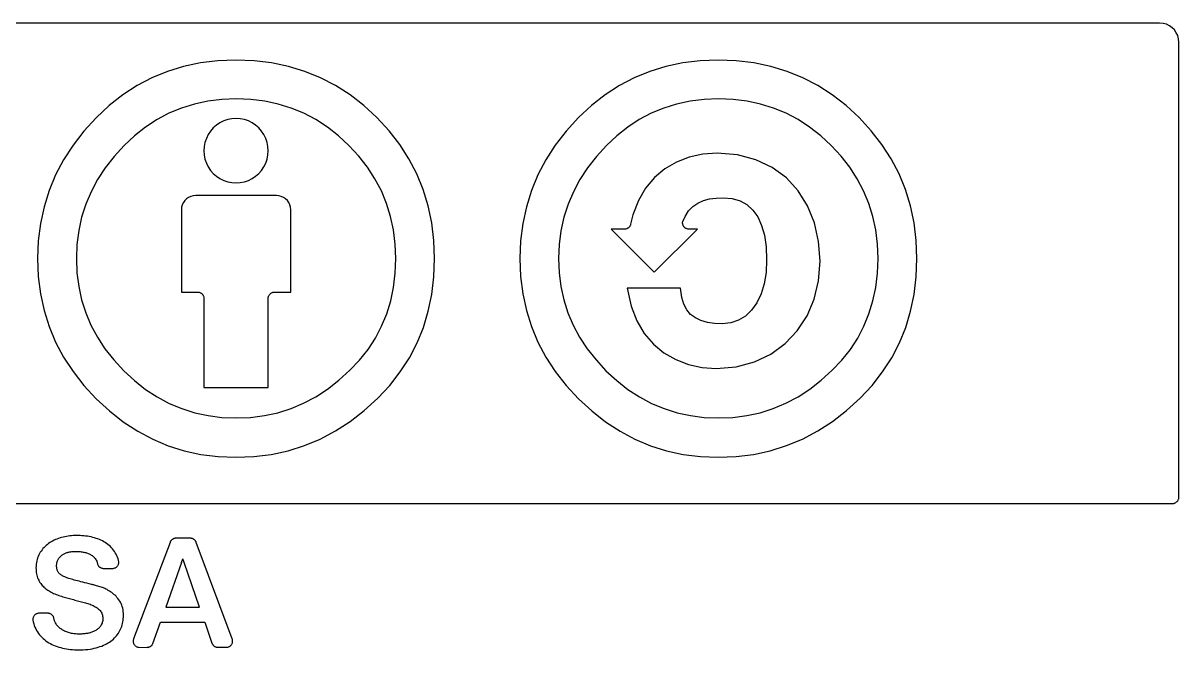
# Model space of a CAD drawing. Extents: x -299 to 299, y -95 to 95.
# Drawn here: x -46.7 to 299, y -92.3 to 95.1 of the extents above; entities that cross this region are included whole.
import ezdxf

# ---------------------------------------------------------------- set-up
doc = ezdxf.new("R2010")
doc.units = 0
doc.layers.get('0').update_dxf_attribs({"linetype": 'CONTINUOUS'})

msp = doc.modelspace()

# ---------------------------------------------------------------- linework, layer by layer
for p, q in [((293.27, 95.13), (-293.26, 95.13)), ((294.32, 95.03), (293.27, 95.13)), ((295.29, 94.77), (294.32, 95.03)), ((296.19, 94.34), (295.29, 94.77)), ((296.99, 93.77), (296.19, 94.34)), ((297.69, 93.08), (296.99, 93.77)), ((298.25, 92.27), (297.69, 93.08)), ((298.68, 91.38), (298.25, 92.27)), ((298.95, 90.41), (298.68, 91.38)), ((299.04, 89.35), (298.95, 90.41)), ((299.04, 86.54), (299.04, 89.35)), ((299.04, 78.6), (299.04, 86.54)), ((6.34, 83.24), (1.32, 82.17)), ((11.54, 83.87), (6.34, 83.24)), ((16.92, 84.09), (11.54, 83.87)), ((22.37, 83.87), (16.92, 84.09)), ((27.63, 83.24), (22.37, 83.87)), ((32.71, 82.17), (27.63, 83.24)), ((150.61, 83.24), (145.59, 82.17)), ((155.81, 83.87), (150.61, 83.24)), ((161.2, 84.09), (155.81, 83.87)), ((166.65, 83.87), (161.2, 84.09)), ((171.91, 83.24), (166.65, 83.87)), ((176.98, 82.17), (171.91, 83.24)), ((-3.51, 80.69), (-8.15, 78.77)), ((1.32, 82.17), (-3.51, 80.69)), ((37.59, 80.69), (32.71, 82.17)), ((42.29, 78.77), (37.59, 80.69)), ((140.76, 80.68), (136.12, 78.77)), ((145.59, 82.17), (140.76, 80.68)), ((181.86, 80.69), (176.98, 82.17)), ((186.56, 78.77), (181.86, 80.69)), ((-12.61, 76.43), (-16.88, 73.67)), ((-8.15, 78.77), (-12.61, 76.43)), ((46.79, 76.43), (42.29, 78.77)), ((51.1, 73.67), (46.79, 76.43)), ((131.66, 76.43), (127.39, 73.67)), ((136.12, 78.77), (131.66, 76.43)), ((191.06, 76.43), (186.56, 78.77)), ((195.37, 73.67), (191.06, 76.43)), ((299.04, 66.4), (299.04, 78.6)), ((-16.88, 73.67), (-20.96, 70.48)), ((55.22, 70.48), (51.1, 73.67)), ((127.39, 73.67), (123.31, 70.48)), ((199.49, 70.48), (195.37, 73.67)), ((-20.96, 70.48), (-24.85, 66.86)), ((0.65, 69.73), (-3.08, 68.18)), ((4.52, 70.94), (0.65, 69.73)), ((8.55, 71.8), (4.52, 70.94)), ((12.74, 72.32), (8.55, 71.8)), ((17.07, 72.49), (12.74, 72.32)), ((21.41, 72.32), (17.07, 72.49)), ((25.6, 71.8), (21.41, 72.32)), ((29.64, 70.94), (25.6, 71.8)), ((33.53, 69.73), (29.64, 70.94)), ((37.27, 68.18), (33.53, 69.73)), ((59.14, 66.87), (55.22, 70.48)), ((123.31, 70.48), (119.42, 66.87)), ((144.92, 69.73), (141.19, 68.18)), ((148.79, 70.94), (144.92, 69.73)), ((152.82, 71.8), (148.79, 70.94)), ((157.01, 72.32), (152.82, 71.8)), ((161.35, 72.49), (157.01, 72.32)), ((165.69, 72.32), (161.35, 72.49)), ((169.87, 71.8), (165.69, 72.32)), ((173.91, 70.94), (169.87, 71.8)), ((177.8, 69.73), (173.91, 70.94)), ((181.54, 68.18), (177.8, 69.73)), ((203.41, 66.87), (199.49, 70.48)), ((-24.85, 66.86), (-28.53, 62.83)), ((-6.65, 66.28), (-10.07, 64.04)), ((-3.08, 68.18), (-6.65, 66.28)), ((13.32, 65.87), (12.19, 65.31)), ((14.51, 66.27), (13.32, 65.87)), ((15.74, 66.52), (14.51, 66.27)), ((17, 66.6), (15.74, 66.52)), ((18.26, 66.52), (17, 66.6)), ((19.49, 66.27), (18.26, 66.52)), ((20.68, 65.87), (19.49, 66.27)), ((21.81, 65.31), (20.68, 65.87)), ((40.86, 66.28), (37.27, 68.18)), ((44.31, 64.04), (40.86, 66.28)), ((62.76, 62.95), (59.14, 66.87)), ((119.42, 66.87), (115.75, 62.83)), ((137.62, 66.28), (134.2, 64.04)), ((141.19, 68.18), (137.62, 66.28)), ((185.14, 66.28), (181.54, 68.18)), ((188.59, 64.03), (185.14, 66.28)), ((207.03, 62.95), (203.41, 66.87)), ((299.04, 50.78), (299.04, 66.4)), ((-28.53, 62.83), (-31.78, 58.63)), ((-10.07, 64.04), (-13.35, 61.45)), ((9.36, 62.83), (8.66, 61.79)), ((10.19, 63.78), (9.36, 62.83)), ((11.14, 64.61), (10.19, 63.78)), ((12.19, 65.31), (11.14, 64.61)), ((22.86, 64.61), (21.81, 65.31)), ((23.81, 63.78), (22.86, 64.61)), ((24.64, 62.83), (23.81, 63.78)), ((25.34, 61.79), (24.64, 62.83)), ((47.61, 61.44), (44.31, 64.04)), ((65.95, 58.84), (62.76, 62.95)), ((115.75, 62.83), (112.5, 58.63)), ((134.2, 64.04), (130.92, 61.45)), ((191.89, 61.44), (188.59, 64.03)), ((210.22, 58.84), (207.03, 62.95)), ((-13.35, 61.45), (-16.47, 58.51)), ((7.7, 59.47), (7.46, 58.23)), ((8.11, 60.66), (7.7, 59.47)), ((8.66, 61.79), (8.11, 60.66)), ((25.89, 60.66), (25.34, 61.79)), ((26.3, 59.47), (25.89, 60.66)), ((26.54, 58.23), (26.3, 59.47)), ((50.77, 58.5), (47.61, 61.44)), ((68.72, 54.53), (65.95, 58.84)), ((130.92, 61.45), (127.8, 58.51)), ((195.05, 58.5), (191.89, 61.44)), ((212.99, 54.53), (210.22, 58.84)), ((-31.78, 58.63), (-34.59, 54.27)), ((-16.47, 58.51), (-19.48, 55.23)), ((7.46, 58.23), (7.37, 56.97)), ((7.37, 56.97), (7.46, 55.72)), ((7.46, 55.72), (7.7, 54.48)), ((26.3, 54.48), (26.54, 55.72)), ((26.63, 56.97), (26.54, 58.23)), ((26.54, 55.72), (26.63, 56.97)), ((53.71, 55.35), (50.77, 58.5)), ((56.31, 52.05), (53.71, 55.35)), ((112.5, 58.63), (109.68, 54.27)), ((127.8, 58.51), (124.79, 55.23)), ((156.62, 55.96), (152.54, 55.07)), ((160.95, 56.25), (156.62, 55.96)), ((167.02, 55.75), (160.95, 56.25)), ((172.52, 54.3), (167.02, 55.75)), ((197.99, 55.35), (195.05, 58.5)), ((200.58, 52.05), (197.99, 55.35)), ((-34.59, 54.27), (-36.97, 49.75)), ((-19.48, 55.23), (-22.13, 51.84)), ((7.7, 54.48), (8.11, 53.29)), ((8.11, 53.29), (8.66, 52.16)), ((8.66, 52.16), (9.36, 51.11)), ((24.64, 51.11), (25.34, 52.16)), ((25.34, 52.16), (25.89, 53.29)), ((25.89, 53.29), (26.3, 54.48)), ((58.55, 48.6), (56.31, 52.05)), ((71.07, 50.03), (68.72, 54.53)), ((109.68, 54.27), (107.3, 49.74)), ((124.79, 55.23), (122.14, 51.84)), ((148.74, 53.6), (145.27, 51.56)), ((152.54, 55.07), (148.74, 53.6)), ((177.41, 51.97), (172.52, 54.3)), ((181.64, 48.84), (177.41, 51.97)), ((202.83, 48.59), (200.58, 52.05)), ((215.34, 50.03), (212.99, 54.53)), ((-36.97, 49.75), (-38.92, 45.06)), ((-22.13, 51.84), (-24.42, 48.33)), ((9.36, 51.11), (10.19, 50.17)), ((10.19, 50.17), (11.14, 49.34)), ((11.14, 49.34), (12.19, 48.64)), ((12.19, 48.64), (13.32, 48.08)), ((20.68, 48.08), (21.81, 48.64)), ((21.81, 48.64), (22.86, 49.34)), ((22.86, 49.34), (23.81, 50.17)), ((23.81, 50.17), (24.64, 51.11)), ((60.46, 44.99), (58.55, 48.6)), ((72.98, 45.35), (71.07, 50.03)), ((107.3, 49.74), (105.35, 45.06)), ((122.14, 51.84), (119.85, 48.33)), ((142.18, 48.95), (139.53, 45.79)), ((145.27, 51.56), (142.18, 48.95)), ((185.17, 44.98), (181.64, 48.84)), ((204.73, 44.99), (202.83, 48.59)), ((217.25, 45.34), (215.34, 50.03)), ((299.04, 32.59), (299.04, 50.78)), ((-38.92, 45.06), (-40.44, 40.21)), ((-24.42, 48.33), (-26.37, 44.7)), ((13.32, 48.08), (14.51, 47.68)), ((14.51, 47.68), (15.74, 47.43)), ((15.74, 47.43), (17, 47.35)), ((17, 47.35), (18.26, 47.43)), ((18.26, 47.43), (19.49, 47.68)), ((19.49, 47.68), (20.68, 48.08)), ((62.01, 41.24), (60.46, 44.99)), ((74.47, 40.47), (72.98, 45.35)), ((105.35, 45.06), (103.84, 40.21)), ((119.85, 48.33), (117.91, 44.7)), ((139.53, 45.79), (137.35, 42.08)), ((187.98, 40.49), (185.17, 44.98)), ((206.28, 41.24), (204.73, 44.99)), ((218.74, 40.47), (217.25, 45.34)), ((-26.37, 44.7), (-27.95, 40.95)), ((1.67, 42.06), (1.24, 41.46)), ((2.18, 42.58), (1.67, 42.06)), ((2.79, 43), (2.18, 42.58)), ((3.46, 43.32), (2.79, 43)), ((4.19, 43.52), (3.46, 43.32)), ((4.94, 43.59), (4.19, 43.52)), ((29.07, 43.59), (4.94, 43.59)), ((29.82, 43.52), (29.07, 43.59)), ((30.54, 43.32), (29.82, 43.52)), ((31.22, 43), (30.54, 43.32)), ((31.82, 42.58), (31.22, 43)), ((32.34, 42.06), (31.82, 42.58)), ((32.76, 41.46), (32.34, 42.06)), ((117.91, 44.7), (116.32, 40.95)), ((137.35, 42.08), (135.69, 37.85)), ((155.17, 41.3), (156.84, 42.05)), ((156.84, 42.05), (158.67, 42.55)), ((158.67, 42.55), (160.64, 42.84)), ((160.64, 42.84), (162.69, 42.93)), ((162.69, 42.93), (165.4, 42.69)), ((165.4, 42.69), (167.77, 42)), ((167.77, 42), (169.84, 40.85)), ((-40.44, 40.21), (-41.52, 35.2)), ((-27.95, 40.95), (-29.19, 37.07)), ((0.72, 40.06), (0.65, 39.31)), ((0.65, 39.31), (0.65, 14.7)), ((0.92, 40.79), (0.72, 40.06)), ((1.24, 41.46), (0.92, 40.79)), ((33.08, 40.79), (32.76, 41.46)), ((33.28, 40.06), (33.08, 40.79)), ((33.35, 39.31), (33.28, 40.06)), ((33.35, 14.7), (33.35, 39.31)), ((63.22, 37.34), (62.01, 41.24)), ((75.54, 35.4), (74.47, 40.47)), ((103.84, 40.21), (102.75, 35.2)), ((116.32, 40.95), (115.09, 37.07)), ((151.33, 37.34), (152.39, 38.99)), ((152.39, 38.99), (153.68, 40.29)), ((153.68, 40.29), (155.17, 41.3)), ((169.84, 40.85), (171.59, 39.25)), ((171.59, 39.25), (173.05, 37.19)), ((190.03, 35.42), (187.98, 40.49)), ((207.49, 37.34), (206.28, 41.24)), ((219.81, 35.4), (218.74, 40.47)), ((-41.52, 35.2), (-42.17, 30.03)), ((-29.19, 37.07), (-30.07, 33.08)), ((64.08, 33.28), (63.22, 37.34)), ((76.18, 30.15), (75.54, 35.4)), ((102.75, 35.2), (102.1, 30.03)), ((115.09, 37.07), (114.2, 33.07)), ((134.9, 34.59), (134.83, 34.46)), ((134.95, 34.72), (134.9, 34.59)), ((135, 34.85), (134.95, 34.72)), ((135.04, 35), (135, 34.85)), ((135.69, 37.85), (135.04, 35)), ((150.58, 35.45), (150.59, 35.64)), ((150.58, 35.26), (150.58, 35.45)), ((150.61, 35.08), (150.58, 35.26)), ((150.59, 35.64), (150.62, 35.78)), ((150.65, 34.89), (150.61, 35.08)), ((150.62, 35.78), (151.33, 37.34)), ((150.71, 34.72), (150.65, 34.89)), ((150.79, 34.55), (150.71, 34.72)), ((173.05, 37.19), (174.21, 34.67)), ((174.21, 34.67), (175.04, 31.69)), ((191.28, 29.88), (190.03, 35.42)), ((208.35, 33.28), (207.49, 37.34)), ((220.45, 30.15), (219.81, 35.4)), ((-30.07, 33.08), (-30.6, 28.96)), ((64.6, 29.07), (64.08, 33.28)), ((114.2, 33.07), (113.67, 28.95)), ((133.5, 33.55), (129.25, 33.53)), ((129.25, 33.53), (142.12, 20.66)), ((133.61, 33.57), (133.5, 33.55)), ((133.75, 33.61), (133.61, 33.57)), ((133.88, 33.65), (133.75, 33.61)), ((134.01, 33.71), (133.88, 33.65)), ((134.14, 33.78), (134.01, 33.71)), ((134.26, 33.85), (134.14, 33.78)), ((134.37, 33.93), (134.26, 33.85)), ((134.48, 34.03), (134.37, 33.93)), ((134.58, 34.12), (134.48, 34.03)), ((134.67, 34.23), (134.58, 34.12)), ((134.75, 34.34), (134.67, 34.23)), ((134.83, 34.46), (134.75, 34.34)), ((142.12, 20.66), (155.01, 33.54)), ((150.88, 34.38), (150.79, 34.55)), ((150.99, 34.23), (150.88, 34.38)), ((151.12, 34.09), (150.99, 34.23)), ((151.26, 33.97), (151.12, 34.09)), ((151.41, 33.85), (151.26, 33.97)), ((151.57, 33.76), (151.41, 33.85)), ((151.74, 33.68), (151.57, 33.76)), ((151.91, 33.61), (151.74, 33.68)), ((152.1, 33.57), (151.91, 33.61)), ((152.27, 33.54), (152.1, 33.57)), ((155.01, 33.54), (152.27, 33.54)), ((175.04, 31.69), (175.55, 28.25)), ((208.87, 29.07), (208.35, 33.28)), ((299.04, 12.67), (299.04, 32.59)), ((-42.17, 30.03), (-42.39, 24.71)), ((-30.6, 28.96), (-30.77, 24.71)), ((64.78, 24.71), (64.6, 29.07)), ((76.39, 24.71), (76.18, 30.15)), ((102.1, 30.03), (101.89, 24.71)), ((113.67, 28.95), (113.5, 24.71)), ((175.55, 28.25), (175.72, 24.37)), ((191.7, 23.92), (191.28, 29.88)), ((209.04, 24.71), (208.87, 29.07)), ((220.66, 24.71), (220.45, 30.15)), ((-42.39, 24.71), (-42.17, 19.39)), ((-30.77, 24.71), (-30.6, 20.47)), ((64.61, 20.32), (64.78, 24.71)), ((76.18, 19.27), (76.39, 24.71)), ((101.89, 24.71), (102.1, 19.38)), ((113.5, 24.71), (113.67, 20.46)), ((175.72, 24.37), (175.53, 20.61)), ((208.88, 20.32), (209.04, 24.71)), ((220.45, 19.27), (220.66, 24.71)), ((191.25, 18.09), (191.7, 23.92)), ((-42.17, 19.39), (-41.52, 14.23)), ((-30.6, 20.47), (-30.08, 16.35)), ((64.1, 16.1), (64.61, 20.32)), ((75.55, 14.04), (76.18, 19.27)), ((102.1, 19.38), (102.75, 14.23)), ((113.67, 20.46), (114.2, 16.35)), ((175.53, 20.61), (174.96, 17.2)), ((189.94, 12.63), (191.25, 18.09)), ((208.37, 16.1), (208.88, 20.32)), ((219.82, 14.03), (220.45, 19.27)), ((-41.52, 14.23), (-40.44, 9.24)), ((-30.08, 16.35), (-29.2, 12.37)), ((0.65, 14.7), (5.66, 14.69)), ((5.66, 14.69), (5.82, 14.67)), ((5.82, 14.67), (5.98, 14.64)), ((5.98, 14.64), (6.13, 14.59)), ((6.13, 14.59), (6.28, 14.52)), ((6.28, 14.52), (6.43, 14.45)), ((6.43, 14.45), (6.57, 14.36)), ((6.57, 14.36), (6.7, 14.26)), ((6.7, 14.26), (6.82, 14.15)), ((6.82, 14.15), (6.93, 14.03)), ((6.93, 14.03), (7.03, 13.9)), ((7.03, 13.9), (7.12, 13.76)), ((26.88, 13.76), (26.97, 13.9)), ((26.97, 13.9), (27.07, 14.03)), ((27.07, 14.03), (27.18, 14.15)), ((27.18, 14.15), (27.3, 14.26)), ((27.3, 14.26), (27.43, 14.36)), ((27.43, 14.36), (27.57, 14.45)), ((27.57, 14.45), (27.71, 14.52)), ((27.71, 14.52), (27.86, 14.59)), ((27.86, 14.59), (28.02, 14.64)), ((28.02, 14.64), (28.18, 14.67)), ((28.18, 14.67), (28.33, 14.69)), ((28.33, 14.69), (33.35, 14.7)), ((63.25, 12.06), (64.1, 16.1)), ((74.51, 9), (75.55, 14.04)), ((102.75, 14.23), (103.84, 9.24)), ((114.2, 16.35), (115.07, 12.37)), ((149.93, 15.91), (134.04, 15.91)), ((134.04, 15.91), (135.19, 10.46)), ((150.3, 13.07), (149.93, 15.91)), ((174.04, 14.17), (172.79, 11.53)), ((174.96, 17.2), (174.04, 14.17)), ((207.52, 12.06), (208.37, 16.1)), ((218.78, 9), (219.82, 14.03)), ((-29.2, 12.37), (-27.98, 8.53)), ((7.12, 13.76), (7.19, 13.61)), ((7.19, 13.61), (7.26, 13.46)), ((7.26, 13.46), (7.31, 13.31)), ((7.31, 13.31), (7.34, 13.15)), ((7.34, 13.15), (7.36, 12.98)), ((7.36, 12.98), (7.37, 12.81)), ((7.37, 12.81), (7.37, -13.82)), ((26.63, 12.98), (26.65, 13.15)), ((26.63, 12.81), (26.63, 12.98)), ((26.63, -13.82), (26.63, 12.81)), ((26.65, 13.15), (26.69, 13.31)), ((26.69, 13.31), (26.74, 13.46)), ((26.74, 13.46), (26.8, 13.61)), ((26.8, 13.61), (26.88, 13.76)), ((62.07, 8.19), (63.25, 12.06)), ((115.07, 12.37), (116.29, 8.52)), ((135.19, 10.46), (136.86, 6.14)), ((150.91, 11.06), (150.3, 13.07)), ((151.82, 9.4), (150.91, 11.06)), ((172.79, 11.53), (171.24, 9.32)), ((187.8, 7.62), (189.94, 12.63)), ((206.34, 8.18), (207.52, 12.06)), ((299.04, -8.12), (299.04, 12.67)), ((-40.44, 9.24), (-38.92, 4.42)), ((-27.98, 8.53), (-26.41, 4.81)), ((60.55, 4.48), (62.07, 8.19)), ((73.04, 4.16), (74.51, 9)), ((103.84, 9.24), (105.35, 4.41)), ((116.29, 8.52), (117.86, 4.8)), ((152.99, 8.06), (151.82, 9.4)), ((154.41, 6.99), (152.99, 8.06)), ((156.08, 6.19), (154.41, 6.99)), ((169.41, 7.56), (167.32, 6.27)), ((171.24, 9.32), (169.41, 7.56)), ((184.9, 3.16), (187.8, 7.62)), ((204.82, 4.48), (206.34, 8.18)), ((217.31, 4.16), (218.78, 9)), ((-38.92, 4.42), (-36.97, -0.24)), ((-26.41, 4.81), (-24.49, 1.21)), ((58.69, 0.95), (60.55, 4.48)), ((71.16, -0.48), (73.04, 4.16)), ((105.35, 4.41), (107.3, -0.24)), ((117.86, 4.8), (119.78, 1.21)), ((136.86, 6.14), (139.09, 2.37)), ((157.98, 5.63), (156.08, 6.19)), ((160.1, 5.31), (157.98, 5.63)), ((162.4, 5.21), (160.1, 5.31)), ((164.98, 5.48), (162.4, 5.21)), ((167.32, 6.27), (164.98, 5.48)), ((202.96, 0.95), (204.82, 4.48)), ((215.43, -0.48), (217.31, 4.16)), ((-24.49, 1.21), (-22.22, -2.25)), ((56.49, -2.41), (58.69, 0.95)), ((119.78, 1.21), (122.05, -2.25)), ((139.09, 2.37), (141.83, -0.82)), ((181.28, -0.68), (184.9, 3.16)), ((200.76, -2.42), (202.96, 0.95)), ((-36.97, -0.24), (-34.59, -4.73)), ((-22.22, -2.25), (-19.6, -5.58)), ((53.95, -5.61), (56.49, -2.41)), ((68.85, -4.92), (71.16, -0.48)), ((107.3, -0.24), (109.69, -4.73)), ((122.05, -2.25), (124.68, -5.59)), ((141.83, -0.82), (145, -3.44)), ((145, -3.44), (148.54, -5.49)), ((176.99, -3.81), (181.28, -0.68)), ((198.22, -5.61), (200.76, -2.42)), ((213.13, -4.92), (215.43, -0.48)), ((-34.59, -4.73), (-31.78, -9.04)), ((-19.6, -5.58), (-16.62, -8.79)), ((51.07, -8.65), (53.95, -5.61)), ((66.13, -9.15), (68.85, -4.92)), ((109.69, -4.73), (112.5, -9.04)), ((124.68, -5.59), (127.65, -8.8)), ((148.54, -5.49), (152.37, -6.95)), ((166.62, -7.61), (172.09, -6.15)), ((172.09, -6.15), (176.99, -3.81)), ((195.34, -8.65), (198.22, -5.61)), ((210.4, -9.16), (213.13, -4.92)), ((-31.78, -9.04), (-28.53, -13.19)), ((-16.62, -8.79), (-13.41, -11.76)), ((47.79, -11.65), (51.07, -8.65)), ((62.99, -13.18), (66.13, -9.15)), ((112.5, -9.04), (115.75, -13.19)), ((127.65, -8.8), (130.86, -11.77)), ((152.37, -6.95), (156.43, -7.82)), ((156.43, -7.82), (160.65, -8.11)), ((160.65, -8.11), (166.62, -7.61)), ((192.06, -11.65), (195.34, -8.65)), ((207.27, -13.19), (210.4, -9.16)), ((299.04, -28.96), (299.04, -8.12)), ((-28.53, -13.19), (-24.85, -17.16)), ((-13.41, -11.76), (-10.06, -14.38)), ((7.37, -13.82), (26.63, -13.82)), ((44.39, -14.29), (47.79, -11.65)), ((59.43, -17.01), (62.99, -13.18)), ((115.75, -13.19), (119.43, -17.16)), ((130.86, -11.77), (134.21, -14.38)), ((188.66, -14.3), (192.06, -11.65)), ((203.71, -17.01), (207.27, -13.19)), ((-24.85, -17.16), (-20.87, -20.83)), ((-10.06, -14.38), (-6.59, -16.65)), ((-6.59, -16.65), (-2.98, -18.57)), ((37.21, -18.52), (40.86, -16.58)), ((40.86, -16.58), (44.39, -14.29)), ((55.36, -20.72), (59.43, -17.01)), ((119.43, -17.16), (123.4, -20.83)), ((134.21, -14.38), (137.69, -16.65)), ((137.69, -16.65), (141.3, -18.57)), ((181.49, -18.53), (185.14, -16.59)), ((185.14, -16.59), (188.66, -14.3)), ((199.64, -20.72), (203.71, -17.01)), ((-2.98, -18.57), (0.76, -20.14)), ((0.76, -20.14), (4.64, -21.36)), ((29.54, -21.34), (33.44, -20.11)), ((33.44, -20.11), (37.21, -18.52)), ((51.12, -23.99), (55.36, -20.72)), ((141.3, -18.57), (145.04, -20.14)), ((145.04, -20.14), (148.91, -21.36)), ((173.81, -21.34), (177.71, -20.11)), ((177.71, -20.11), (181.49, -18.53)), ((195.4, -23.99), (199.64, -20.72)), ((-20.87, -20.83), (-16.73, -24.07)), ((-16.73, -24.07), (-12.42, -26.89)), ((4.64, -21.36), (8.65, -22.23)), ((8.65, -22.23), (12.79, -22.75)), ((12.79, -22.75), (17.07, -22.93)), ((17.07, -22.93), (21.36, -22.75)), ((21.36, -22.75), (25.51, -22.22)), ((25.51, -22.22), (29.54, -21.34)), ((46.72, -26.82), (51.12, -23.99)), ((123.4, -20.83), (127.54, -24.08)), ((127.54, -24.08), (131.86, -26.89)), ((148.91, -21.36), (152.92, -22.23)), ((152.92, -22.23), (157.06, -22.75)), ((157.06, -22.75), (161.35, -22.93)), ((161.35, -22.93), (165.63, -22.75)), ((165.63, -22.75), (169.78, -22.22)), ((169.78, -22.22), (173.81, -21.34)), ((191, -26.82), (195.4, -23.99)), ((-12.42, -26.89), (-7.94, -29.27)), ((42.16, -29.22), (46.72, -26.82)), ((131.86, -26.89), (136.33, -29.27)), ((186.43, -29.22), (191, -26.82)), ((-7.94, -29.27), (-3.29, -31.21)), ((37.43, -31.18), (42.16, -29.22)), ((136.33, -29.27), (140.98, -31.22)), ((181.71, -31.19), (186.43, -29.22)), ((299.03, -46.78), (299.04, -28.96)), ((-3.29, -31.21), (1.52, -32.73)), ((1.52, -32.73), (6.49, -33.81)), ((6.49, -33.81), (11.63, -34.46)), ((11.63, -34.46), (16.92, -34.67)), ((16.92, -34.67), (22.29, -34.46)), ((22.29, -34.46), (27.5, -33.8)), ((27.5, -33.8), (32.55, -32.71)), ((32.55, -32.71), (37.43, -31.18)), ((140.98, -31.22), (145.79, -32.73)), ((145.79, -32.73), (150.76, -33.81)), ((150.76, -33.81), (155.9, -34.46)), ((155.9, -34.46), (161.2, -34.68)), ((161.2, -34.68), (166.56, -34.46)), ((166.56, -34.46), (171.77, -33.8)), ((171.77, -33.8), (176.82, -32.71)), ((176.82, -32.71), (181.71, -31.19)), ((297.65, -48.42), (297.8, -48.37)), ((297.8, -48.37), (297.96, -48.31)), ((297.96, -48.31), (298.1, -48.23)), ((298.1, -48.23), (298.24, -48.14)), ((298.24, -48.14), (298.37, -48.04)), ((298.37, -48.04), (298.49, -47.93)), ((298.49, -47.93), (298.6, -47.81)), ((298.6, -47.81), (298.7, -47.68)), ((298.7, -47.68), (298.79, -47.54)), ((298.79, -47.54), (298.87, -47.4)), ((298.87, -47.4), (298.93, -47.25)), ((298.93, -47.25), (298.98, -47.09)), ((298.98, -47.09), (299.01, -46.93)), ((299.01, -46.93), (299.03, -46.78)), ((-119.98, -48.48), (297.15, -48.48)), ((297.15, -48.48), (297.32, -48.48)), ((297.32, -48.48), (297.49, -48.46)), ((297.49, -48.46), (297.65, -48.42)), ((-35.18, -58.65), (-35.66, -58.79)), ((-34.69, -58.53), (-35.18, -58.65)), ((-34.2, -58.42), (-34.69, -58.53)), ((-33.72, -58.32), (-34.2, -58.42)), ((-33.23, -58.24), (-33.72, -58.32)), ((-32.74, -58.17), (-33.23, -58.24)), ((-32.26, -58.12), (-32.74, -58.17)), ((-31.77, -58.09), (-32.26, -58.12)), ((-31.28, -58.06), (-31.77, -58.09)), ((-30.8, -58.06), (-31.28, -58.06)), ((-30.23, -58.06), (-30.8, -58.06)), ((-29.66, -58.09), (-30.23, -58.06)), ((-29.1, -58.12), (-29.66, -58.09)), ((-28.55, -58.17), (-29.1, -58.12)), ((-28, -58.24), (-28.55, -58.17)), ((-27.45, -58.31), (-28, -58.24)), ((-26.91, -58.41), (-27.45, -58.31)), ((-26.38, -58.51), (-26.91, -58.41)), ((-25.85, -58.63), (-26.38, -58.51)), ((-25.34, -58.77), (-25.85, -58.63)), ((-24.84, -58.92), (-25.34, -58.77)), ((-40.76, -61.99), (-41.05, -62.34)), ((-40.45, -61.66), (-40.76, -61.99)), ((-40.13, -61.34), (-40.45, -61.66)), ((-39.79, -61.03), (-40.13, -61.34)), ((-39.44, -60.74), (-39.79, -61.03)), ((-39.07, -60.46), (-39.44, -60.74)), ((-38.68, -60.2), (-39.07, -60.46)), ((-38.28, -59.95), (-38.68, -60.2)), ((-37.88, -59.72), (-38.28, -59.95)), ((-37.46, -59.5), (-37.88, -59.72)), ((-37.03, -59.3), (-37.46, -59.5)), ((-36.58, -59.12), (-37.03, -59.3)), ((-36.13, -58.94), (-36.58, -59.12)), ((-35.66, -58.79), (-36.13, -58.94)), ((-24.36, -59.09), (-24.84, -58.92)), ((-23.88, -59.28), (-24.36, -59.09)), ((-23.42, -59.48), (-23.88, -59.28)), ((-22.98, -59.7), (-23.42, -59.48)), ((-22.54, -59.94), (-22.98, -59.7)), ((-22.13, -60.2), (-22.54, -59.94)), ((-21.72, -60.47), (-22.13, -60.2)), ((-21.33, -60.75), (-21.72, -60.47)), ((-20.96, -61.06), (-21.33, -60.75)), ((-20.61, -61.38), (-20.96, -61.06)), ((-20.28, -61.72), (-20.61, -61.38)), ((-19.96, -62.07), (-20.28, -61.72)), ((-19.66, -62.44), (-19.96, -62.07)), ((-2.75, -60.11), (-13.66, -88.95)), ((-2.7, -59.99), (-2.75, -60.11)), ((-2.64, -59.88), (-2.7, -59.99)), ((-2.58, -59.77), (-2.64, -59.88)), ((-2.51, -59.66), (-2.58, -59.77)), ((-2.43, -59.56), (-2.51, -59.66)), ((-2.34, -59.47), (-2.43, -59.56)), ((-2.25, -59.38), (-2.34, -59.47)), ((-2.16, -59.3), (-2.25, -59.38)), ((-2.05, -59.22), (-2.16, -59.3)), ((-1.95, -59.15), (-2.05, -59.22)), ((-1.84, -59.09), (-1.95, -59.15)), ((-1.72, -59.04), (-1.84, -59.09)), ((-1.6, -58.99), (-1.72, -59.04)), ((-1.48, -58.96), (-1.6, -58.99)), ((-1.36, -58.93), (-1.48, -58.96)), ((-1.26, -58.91), (-1.36, -58.93)), ((3.58, -58.91), (-1.26, -58.91)), ((3.68, -58.92), (3.58, -58.91)), ((3.8, -58.95), (3.68, -58.92)), ((3.92, -58.99), (3.8, -58.95)), ((4.04, -59.04), (3.92, -58.99)), ((4.16, -59.09), (4.04, -59.04)), ((4.27, -59.15), (4.16, -59.09)), ((4.37, -59.22), (4.27, -59.15)), ((4.48, -59.3), (4.37, -59.22)), ((4.57, -59.38), (4.48, -59.3)), ((4.66, -59.47), (4.57, -59.38)), ((4.75, -59.56), (4.66, -59.47)), ((4.83, -59.66), (4.75, -59.56)), ((4.9, -59.77), (4.83, -59.66)), ((4.96, -59.88), (4.9, -59.77)), ((5.02, -59.99), (4.96, -59.88)), ((5.07, -60.11), (5.02, -59.99)), ((15.86, -88.95), (5.07, -60.11)), ((-42.65, -65.67), (-42.74, -66.16)), ((-42.54, -65.2), (-42.65, -65.67)), ((-42.39, -64.74), (-42.54, -65.2)), ((-42.23, -64.31), (-42.39, -64.74)), ((-42.04, -63.89), (-42.23, -64.31)), ((-41.82, -63.48), (-42.04, -63.89)), ((-41.58, -63.09), (-41.82, -63.48)), ((-41.32, -62.71), (-41.58, -63.09)), ((-41.05, -62.34), (-41.32, -62.71)), ((-36.52, -65.9), (-36.44, -65.68)), ((-36.44, -65.68), (-36.35, -65.46)), ((-36.35, -65.46), (-36.25, -65.26)), ((-36.25, -65.26), (-36.13, -65.07)), ((-36.13, -65.07), (-36.01, -64.89)), ((-36.01, -64.89), (-35.88, -64.72)), ((-35.88, -64.72), (-35.75, -64.56)), ((-35.75, -64.56), (-35.61, -64.41)), ((-35.61, -64.41), (-35.46, -64.26)), ((-35.46, -64.26), (-35.3, -64.12)), ((-35.3, -64.12), (-35.14, -63.99)), ((-35.14, -63.99), (-34.97, -63.86)), ((-34.97, -63.86), (-34.79, -63.74)), ((-34.79, -63.74), (-34.61, -63.63)), ((-34.61, -63.63), (-34.42, -63.52)), ((-34.42, -63.52), (-34.23, -63.43)), ((-34.23, -63.43), (-34.04, -63.34)), ((-34.04, -63.34), (-33.84, -63.26)), ((-33.84, -63.26), (-33.64, -63.18)), ((-33.64, -63.18), (-33.43, -63.12)), ((-33.43, -63.12), (-33.22, -63.06)), ((-33.22, -63.06), (-33.01, -63.01)), ((-33.01, -63.01), (-32.79, -62.97)), ((-32.79, -62.97), (-32.59, -62.93)), ((-32.59, -62.93), (-32.38, -62.9)), ((-32.38, -62.9), (-32.17, -62.87)), ((-32.17, -62.87), (-31.96, -62.85)), ((-31.96, -62.85), (-31.75, -62.83)), ((-31.75, -62.83), (-31.54, -62.82)), ((-31.54, -62.82), (-31.33, -62.82)), ((-31.33, -62.82), (-31.12, -62.81)), ((-31.12, -62.81), (-30.81, -62.82)), ((-30.81, -62.82), (-30.51, -62.82)), ((-30.51, -62.82), (-30.21, -62.84)), ((-30.21, -62.84), (-29.91, -62.86)), ((-29.91, -62.86), (-29.62, -62.89)), ((-29.62, -62.89), (-29.34, -62.92)), ((-29.34, -62.92), (-29.06, -62.96)), ((-29.06, -62.96), (-28.78, -63.01)), ((-28.78, -63.01), (-28.51, -63.06)), ((-28.51, -63.06), (-28.24, -63.12)), ((-28.24, -63.12), (-27.98, -63.19)), ((-27.98, -63.19), (-27.72, -63.27)), ((-27.72, -63.27), (-27.47, -63.35)), ((-27.47, -63.35), (-27.23, -63.45)), ((-27.23, -63.45), (-26.99, -63.56)), ((-26.99, -63.56), (-26.75, -63.67)), ((-26.75, -63.67), (-26.53, -63.79)), ((-26.53, -63.79), (-26.3, -63.93)), ((-26.3, -63.93), (-26.09, -64.07)), ((-26.09, -64.07), (-25.88, -64.23)), ((-25.88, -64.23), (-25.68, -64.4)), ((-25.68, -64.4), (-25.49, -64.59)), ((-25.49, -64.59), (-25.32, -64.78)), ((-25.32, -64.78), (-25.15, -64.99)), ((-25.15, -64.99), (-24.99, -65.2)), ((-24.99, -65.2), (-24.84, -65.43)), ((-24.84, -65.43), (-24.68, -65.71)), ((-19.39, -62.83), (-19.66, -62.44)), ((-19.12, -63.24), (-19.39, -62.83)), ((-18.88, -63.66), (-19.12, -63.24)), ((-18.66, -64.1), (-18.88, -63.66)), ((-18.47, -64.56), (-18.66, -64.1)), ((-18.31, -65.04), (-18.47, -64.56)), ((-18.16, -65.56), (-18.31, -65.04)), ((-18.06, -65.9), (-18.16, -65.56)), ((0.69, -66.17), (1.1, -65.02)), ((1.5, -66.17), (1.1, -65.02)), ((-42.85, -67.19), (-42.86, -67.73)), ((-42.86, -67.73), (-42.85, -68.22)), ((-42.81, -66.66), (-42.85, -67.19)), ((-42.85, -68.22), (-42.82, -68.68)), ((-42.82, -68.68), (-42.77, -69.13)), ((-42.74, -66.16), (-42.81, -66.66)), ((-42.77, -69.13), (-42.7, -69.55)), ((-36.68, -66.87), (-36.66, -66.61)), ((-36.68, -67.13), (-36.68, -66.87)), ((-36.68, -67.37), (-36.68, -67.13)), ((-36.66, -67.6), (-36.68, -67.37)), ((-36.66, -66.61), (-36.62, -66.37)), ((-36.64, -67.82), (-36.66, -67.6)), ((-36.6, -68.03), (-36.64, -67.82)), ((-36.62, -66.37), (-36.58, -66.13)), ((-36.55, -68.24), (-36.6, -68.03)), ((-36.58, -66.13), (-36.52, -65.9)), ((-36.49, -68.44), (-36.55, -68.24)), ((-36.42, -68.63), (-36.49, -68.44)), ((-36.33, -68.82), (-36.42, -68.63)), ((-36.23, -69), (-36.33, -68.82)), ((-36.11, -69.17), (-36.23, -69)), ((-24.68, -65.71), (-24.44, -66.61)), ((-24.44, -66.61), (-24.33, -66.88)), ((-24.33, -66.88), (-24.27, -66.99)), ((-24.27, -66.99), (-24.19, -67.1)), ((-24.19, -67.1), (-24.11, -67.21)), ((-24.11, -67.21), (-24.02, -67.32)), ((-24.02, -67.32), (-23.92, -67.41)), ((-23.92, -67.41), (-23.81, -67.5)), ((-23.81, -67.5), (-23.7, -67.58)), ((-23.7, -67.58), (-23.58, -67.66)), ((-23.58, -67.66), (-23.46, -67.72)), ((-23.46, -67.72), (-23.33, -67.77)), ((-23.33, -67.77), (-23.2, -67.82)), ((-23.2, -67.82), (-23.07, -67.85)), ((-23.07, -67.85), (-22.93, -67.88)), ((-22.93, -67.88), (-22.8, -67.9)), ((-22.8, -67.9), (-22.65, -67.9)), ((-22.65, -67.9), (-19.95, -67.9)), ((-19.95, -67.9), (-19.77, -67.89)), ((-19.77, -67.89), (-19.6, -67.87)), ((-19.6, -67.87), (-19.43, -67.83)), ((-19.43, -67.83), (-19.26, -67.77)), ((-19.26, -67.77), (-19.11, -67.7)), ((-19.11, -67.7), (-18.95, -67.62)), ((-18.95, -67.62), (-18.81, -67.52)), ((-18.81, -67.52), (-18.68, -67.41)), ((-18.68, -67.41), (-18.55, -67.29)), ((-18.55, -67.29), (-18.44, -67.15)), ((-18.44, -67.15), (-18.34, -67.01)), ((-18.34, -67.01), (-18.26, -66.86)), ((-18.26, -66.86), (-18.19, -66.7)), ((-18.19, -66.7), (-18.13, -66.54)), ((-18.13, -66.54), (-18.09, -66.37)), ((-18.09, -66.37), (-18.07, -66.2)), ((-18.07, -66.2), (-18.06, -65.98)), ((-18.06, -65.98), (-18.06, -65.9)), ((0.69, -66.17), (-4.05, -79.5)), ((6.08, -79.5), (1.5, -66.17)), ((-42.7, -69.55), (-42.6, -69.96)), ((-42.6, -69.96), (-42.49, -70.36)), ((-42.49, -70.36), (-42.37, -70.73)), ((-42.37, -70.73), (-42.22, -71.09)), ((-42.22, -71.09), (-42.05, -71.43)), ((-42.05, -71.43), (-41.86, -71.76)), ((-41.86, -71.76), (-41.66, -72.09)), ((-41.66, -72.09), (-41.45, -72.39)), ((-41.45, -72.39), (-41.22, -72.69)), ((-35.97, -69.34), (-36.11, -69.17)), ((-35.82, -69.49), (-35.97, -69.34)), ((-35.64, -69.65), (-35.82, -69.49)), ((-35.45, -69.79), (-35.64, -69.65)), ((-35.25, -69.93), (-35.45, -69.79)), ((-35.03, -70.06), (-35.25, -69.93)), ((-34.79, -70.19), (-35.03, -70.06)), ((-34.54, -70.31), (-34.79, -70.19)), ((-34.27, -70.44), (-34.54, -70.31)), ((-33.98, -70.56), (-34.27, -70.44)), ((-33.67, -70.68), (-33.98, -70.56)), ((-33.34, -70.79), (-33.67, -70.68)), ((-32.99, -70.91), (-33.34, -70.79)), ((-32.63, -71.03), (-32.99, -70.91)), ((-32.24, -71.15), (-32.63, -71.03)), ((-31.83, -71.27), (-32.24, -71.15)), ((-31.4, -71.38), (-31.83, -71.27)), ((-30.95, -71.5), (-31.4, -71.38)), ((-30.47, -71.63), (-30.95, -71.5)), ((-29.96, -71.76), (-30.47, -71.63)), ((-29.42, -71.9), (-29.96, -71.76)), ((-28.86, -72.05), (-29.42, -71.9)), ((-28.26, -72.2), (-28.86, -72.05)), ((-27.63, -72.36), (-28.26, -72.2)), ((-26.97, -72.53), (-27.63, -72.36)), ((-26.28, -72.7), (-26.97, -72.53)), ((-41.22, -72.69), (-40.98, -72.97)), ((-40.98, -72.97), (-40.73, -73.24)), ((-40.73, -73.24), (-40.47, -73.5)), ((-40.47, -73.5), (-40.19, -73.74)), ((-40.19, -73.74), (-39.9, -73.98)), ((-39.9, -73.98), (-39.6, -74.2)), ((-39.6, -74.2), (-39.29, -74.42)), ((-39.29, -74.42), (-38.96, -74.63)), ((-38.96, -74.63), (-38.63, -74.82)), ((-38.63, -74.82), (-38.29, -75.01)), ((-38.29, -75.01), (-37.94, -75.19)), ((-37.94, -75.19), (-37.58, -75.36)), ((-37.58, -75.36), (-37.21, -75.52)), ((-37.21, -75.52), (-36.83, -75.67)), ((-36.83, -75.67), (-36.44, -75.82)), ((-36.44, -75.82), (-36.05, -75.96)), ((-36.05, -75.96), (-35.65, -76.1)), ((-26.05, -72.75), (-26.28, -72.7)), ((-25.82, -72.8), (-26.05, -72.75)), ((-25.58, -72.86), (-25.82, -72.8)), ((-25.31, -72.93), (-25.58, -72.86)), ((-25.03, -73), (-25.31, -72.93)), ((-24.72, -73.09), (-25.03, -73)), ((-24.4, -73.18), (-24.72, -73.09)), ((-24.06, -73.28), (-24.4, -73.18)), ((-23.7, -73.38), (-24.06, -73.28)), ((-23.34, -73.49), (-23.7, -73.38)), ((-22.99, -73.62), (-23.34, -73.49)), ((-22.64, -73.76), (-22.99, -73.62)), ((-22.28, -73.91), (-22.64, -73.76)), ((-21.93, -74.08), (-22.28, -73.91)), ((-21.58, -74.26), (-21.93, -74.08)), ((-21.22, -74.46), (-21.58, -74.26)), ((-20.87, -74.67), (-21.22, -74.46)), ((-20.52, -74.9), (-20.87, -74.67)), ((-20.17, -75.13), (-20.52, -74.9)), ((-19.84, -75.39), (-20.17, -75.13)), ((-19.52, -75.66), (-19.84, -75.39)), ((-19.21, -75.95), (-19.52, -75.66)), ((-18.91, -76.25), (-19.21, -75.95)), ((-35.65, -76.1), (-35.25, -76.23)), ((-35.25, -76.23), (-34.85, -76.36)), ((-34.85, -76.36), (-34.44, -76.48)), ((-34.44, -76.48), (-34.04, -76.59)), ((-34.04, -76.59), (-33.63, -76.7)), ((-33.63, -76.7), (-33.21, -76.81)), ((-33.21, -76.81), (-32.8, -76.93)), ((-32.8, -76.93), (-32.39, -77.04)), ((-32.39, -77.04), (-31.99, -77.15)), ((-31.99, -77.15), (-31.59, -77.25)), ((-31.59, -77.25), (-31.19, -77.36)), ((-31.19, -77.36), (-30.79, -77.46)), ((-30.79, -77.46), (-30.39, -77.56)), ((-30.39, -77.56), (-30, -77.66)), ((-30, -77.66), (-29.6, -77.75)), ((-29.6, -77.75), (-29.2, -77.85)), ((-29.2, -77.85), (-28.81, -77.95)), ((-28.81, -77.95), (-28.43, -78.05)), ((-28.43, -78.05), (-28.06, -78.16)), ((-28.06, -78.16), (-27.7, -78.28)), ((-27.7, -78.28), (-27.34, -78.39)), ((-27.34, -78.39), (-27, -78.51)), ((-27, -78.51), (-26.66, -78.63)), ((-26.66, -78.63), (-26.34, -78.76)), ((-26.34, -78.76), (-26.01, -78.9)), ((-26.01, -78.9), (-25.7, -79.04)), ((-25.7, -79.04), (-25.41, -79.19)), ((-25.41, -79.19), (-25.12, -79.35)), ((-25.12, -79.35), (-24.85, -79.52)), ((-24.85, -79.52), (-24.59, -79.7)), ((-18.62, -76.58), (-18.91, -76.25)), ((-18.34, -76.92), (-18.62, -76.58)), ((-18.07, -77.28), (-18.34, -76.92)), ((-17.81, -77.65), (-18.07, -77.28)), ((-17.58, -78.03), (-17.81, -77.65)), ((-17.37, -78.44), (-17.58, -78.03)), ((-17.19, -78.87), (-17.37, -78.44)), ((-17.04, -79.33), (-17.19, -78.87)), ((-16.92, -79.81), (-17.04, -79.33)), ((-4.05, -79.5), (6.08, -79.5)), ((-43.77, -82.84), (-43.8, -83.01)), ((-43.73, -82.67), (-43.77, -82.84)), ((-43.68, -82.51), (-43.73, -82.67)), ((-43.6, -82.35), (-43.68, -82.51)), ((-43.52, -82.2), (-43.6, -82.35)), ((-43.42, -82.06), (-43.52, -82.2)), ((-43.31, -81.93), (-43.42, -82.06)), ((-43.19, -81.81), (-43.31, -81.93)), ((-43.05, -81.7), (-43.19, -81.81)), ((-42.91, -81.6), (-43.05, -81.7)), ((-42.76, -81.52), (-42.91, -81.6)), ((-42.6, -81.45), (-42.76, -81.52)), ((-42.44, -81.4), (-42.6, -81.45)), ((-42.27, -81.36), (-42.44, -81.4)), ((-42.1, -81.33), (-42.27, -81.36)), ((-41.92, -81.33), (-42.1, -81.33)), ((-39.32, -81.33), (-41.92, -81.33)), ((-39.16, -81.33), (-39.32, -81.33)), ((-39.02, -81.35), (-39.16, -81.33)), ((-38.88, -81.38), (-39.02, -81.35)), ((-38.74, -81.42), (-38.88, -81.38)), ((-38.6, -81.46), (-38.74, -81.42)), ((-38.47, -81.52), (-38.6, -81.46)), ((-38.34, -81.59), (-38.47, -81.52)), ((-38.22, -81.67), (-38.34, -81.59)), ((-38.1, -81.76), (-38.22, -81.67)), ((-38, -81.86), (-38.1, -81.76)), ((-37.9, -81.96), (-38, -81.86)), ((-37.81, -82.08), (-37.9, -81.96)), ((-37.72, -82.19), (-37.81, -82.08)), ((-37.65, -82.32), (-37.72, -82.19)), ((-37.59, -82.44), (-37.65, -82.32)), ((-37.49, -82.73), (-37.59, -82.44)), ((-37.32, -83.59), (-37.49, -82.73)), ((-24.59, -79.7), (-24.34, -79.88)), ((-24.34, -79.88), (-24.11, -80.08)), ((-24.11, -80.08), (-23.89, -80.28)), ((-23.89, -80.28), (-23.68, -80.51)), ((-23.68, -80.51), (-23.49, -80.75)), ((-23.49, -80.75), (-23.32, -81.01)), ((-23.32, -81.01), (-23.18, -81.29)), ((-23.18, -81.29), (-23.07, -81.58)), ((-23.07, -81.58), (-22.98, -81.88)), ((-22.98, -81.88), (-22.92, -82.19)), ((-22.92, -82.19), (-22.88, -82.52)), ((-22.88, -82.52), (-22.87, -82.85)), ((-22.87, -82.85), (-22.88, -83.16)), ((-16.82, -80.33), (-16.92, -79.81)), ((-16.75, -80.86), (-16.82, -80.33)), ((-16.71, -81.43), (-16.75, -80.86)), ((-16.74, -82.98), (-16.7, -82.51)), ((-16.69, -82.02), (-16.71, -81.43)), ((-16.7, -82.51), (-16.69, -82.02)), ((-43.8, -83.01), (-43.81, -83.18)), ((-43.81, -83.18), (-43.8, -83.36)), ((-43.8, -83.36), (-43.69, -83.9)), ((-43.69, -83.9), (-43.54, -84.45)), ((-43.54, -84.45), (-43.37, -84.98)), ((-43.37, -84.98), (-43.16, -85.48)), ((-43.16, -85.48), (-42.93, -85.97)), ((-42.93, -85.97), (-42.67, -86.44)), ((-37.16, -83.93), (-37.32, -83.59)), ((-37.01, -84.21), (-37.16, -83.93)), ((-36.85, -84.47), (-37.01, -84.21)), ((-36.67, -84.73), (-36.85, -84.47)), ((-36.48, -84.97), (-36.67, -84.73)), ((-36.29, -85.2), (-36.48, -84.97)), ((-36.08, -85.42), (-36.29, -85.2)), ((-35.86, -85.63), (-36.08, -85.42)), ((-35.63, -85.83), (-35.86, -85.63)), ((-35.39, -86.01), (-35.63, -85.83)), ((-35.14, -86.18), (-35.39, -86.01)), ((-34.88, -86.34), (-35.14, -86.18)), ((-34.62, -86.49), (-34.88, -86.34)), ((-24.77, -86.31), (-24.99, -86.45)), ((-24.56, -86.16), (-24.77, -86.31)), ((-24.36, -86), (-24.56, -86.16)), ((-24.16, -85.83), (-24.36, -86)), ((-23.98, -85.65), (-24.16, -85.83)), ((-23.8, -85.46), (-23.98, -85.65)), ((-23.64, -85.26), (-23.8, -85.46)), ((-23.48, -85.04), (-23.64, -85.26)), ((-23.33, -84.8), (-23.48, -85.04)), ((-23.21, -84.56), (-23.33, -84.8)), ((-23.1, -84.3), (-23.21, -84.56)), ((-23.02, -84.03), (-23.1, -84.3)), ((-22.95, -83.75), (-23.02, -84.03)), ((-22.9, -83.46), (-22.95, -83.75)), ((-22.88, -83.16), (-22.9, -83.46)), ((-17.74, -86.51), (-17.55, -86.1)), ((-17.55, -86.1), (-17.37, -85.68)), ((-17.37, -85.68), (-17.21, -85.25)), ((-17.21, -85.25), (-17.07, -84.81)), ((-17.07, -84.81), (-16.96, -84.37)), ((-16.96, -84.37), (-16.86, -83.92)), ((-16.86, -83.92), (-16.79, -83.45)), ((-16.79, -83.45), (-16.74, -82.98)), ((-7.87, -90.38), (-5.63, -84.02)), ((-5.63, -84.02), (7.67, -84.02)), ((7.67, -84.02), (9.78, -90.23)), ((-42.67, -86.44), (-42.39, -86.89)), ((-42.39, -86.89), (-42.09, -87.33)), ((-42.09, -87.33), (-41.77, -87.74)), ((-41.77, -87.74), (-41.44, -88.13)), ((-41.44, -88.13), (-41.08, -88.51)), ((-41.08, -88.51), (-40.71, -88.87)), ((-40.71, -88.87), (-40.31, -89.2)), ((-40.31, -89.2), (-39.9, -89.52)), ((-39.9, -89.52), (-39.47, -89.83)), ((-39.47, -89.83), (-39.02, -90.11)), ((-34.34, -86.63), (-34.62, -86.49)), ((-34.06, -86.76), (-34.34, -86.63)), ((-33.77, -86.88), (-34.06, -86.76)), ((-33.47, -86.99), (-33.77, -86.88)), ((-33.16, -87.09), (-33.47, -86.99)), ((-32.85, -87.17), (-33.16, -87.09)), ((-32.53, -87.25), (-32.85, -87.17)), ((-32.21, -87.32), (-32.53, -87.25)), ((-31.89, -87.38), (-32.21, -87.32)), ((-31.56, -87.43), (-31.89, -87.38)), ((-31.23, -87.47), (-31.56, -87.43)), ((-30.9, -87.5), (-31.23, -87.47)), ((-30.57, -87.53), (-30.9, -87.5)), ((-30.24, -87.54), (-30.57, -87.53)), ((-29.9, -87.55), (-30.24, -87.54)), ((-29.67, -87.54), (-29.9, -87.55)), ((-29.44, -87.54), (-29.67, -87.54)), ((-29.2, -87.53), (-29.44, -87.54)), ((-28.96, -87.51), (-29.2, -87.53)), ((-28.72, -87.49), (-28.96, -87.51)), ((-28.47, -87.47), (-28.72, -87.49)), ((-28.22, -87.44), (-28.47, -87.47)), ((-27.97, -87.41), (-28.22, -87.44)), ((-27.71, -87.37), (-27.97, -87.41)), ((-27.45, -87.33), (-27.71, -87.37)), ((-27.19, -87.28), (-27.45, -87.33)), ((-26.93, -87.22), (-27.19, -87.28)), ((-26.68, -87.15), (-26.93, -87.22)), ((-26.43, -87.08), (-26.68, -87.15)), ((-26.18, -86.99), (-26.43, -87.08)), ((-25.93, -86.9), (-26.18, -86.99)), ((-25.69, -86.8), (-25.93, -86.9)), ((-25.45, -86.7), (-25.69, -86.8)), ((-25.22, -86.58), (-25.45, -86.7)), ((-24.99, -86.45), (-25.22, -86.58)), ((-20.86, -89.91), (-20.45, -89.63)), ((-20.45, -89.63), (-20.07, -89.33)), ((-20.07, -89.33), (-19.7, -89.02)), ((-19.7, -89.02), (-19.36, -88.7)), ((-19.36, -88.7), (-19.04, -88.37)), ((-19.04, -88.37), (-18.74, -88.02)), ((-18.74, -88.02), (-18.46, -87.66)), ((-18.46, -87.66), (-18.2, -87.29)), ((-18.2, -87.29), (-17.96, -86.91)), ((-17.96, -86.91), (-17.74, -86.51)), ((-13.76, -89.36), (-13.78, -89.56)), ((-13.78, -89.56), (-13.78, -89.76)), ((-13.78, -89.76), (-13.76, -89.96)), ((-13.72, -89.16), (-13.76, -89.36)), ((-13.66, -88.95), (-13.72, -89.16)), ((15.92, -89.15), (15.86, -88.95)), ((15.96, -89.35), (15.92, -89.15)), ((15.95, -89.95), (15.97, -89.75)), ((15.98, -89.55), (15.96, -89.35)), ((15.97, -89.75), (15.98, -89.55)), ((-39.02, -90.11), (-38.55, -90.38)), ((-38.55, -90.38), (-38.07, -90.63)), ((-38.07, -90.63), (-37.58, -90.86)), ((-37.58, -90.86), (-37.07, -91.07)), ((-37.07, -91.07), (-36.54, -91.26)), ((-36.54, -91.26), (-36, -91.44)), ((-36, -91.44), (-35.45, -91.59)), ((-35.45, -91.59), (-34.88, -91.73)), ((-34.88, -91.73), (-34.31, -91.86)), ((-34.31, -91.86), (-33.73, -91.96)), ((-33.73, -91.96), (-33.15, -92.05)), ((-33.15, -92.05), (-32.56, -92.13)), ((-32.56, -92.13), (-31.97, -92.19)), ((-31.97, -92.19), (-31.38, -92.23)), ((-31.38, -92.23), (-30.78, -92.25)), ((-30.78, -92.25), (-30.18, -92.26)), ((-30.18, -92.26), (-29.44, -92.25)), ((-29.44, -92.25), (-28.72, -92.22)), ((-28.72, -92.22), (-28.02, -92.17)), ((-28.02, -92.17), (-27.35, -92.11)), ((-27.35, -92.11), (-26.69, -92.02)), ((-26.69, -92.02), (-26.06, -91.91)), ((-26.06, -91.91), (-25.44, -91.79)), ((-25.44, -91.79), (-24.85, -91.65)), ((-24.85, -91.65), (-24.27, -91.48)), ((-24.27, -91.48), (-23.72, -91.3)), ((-23.72, -91.3), (-23.19, -91.11)), ((-23.19, -91.11), (-22.68, -90.9)), ((-22.68, -90.9), (-22.19, -90.67)), ((-22.19, -90.67), (-21.73, -90.43)), ((-21.73, -90.43), (-21.28, -90.18)), ((-21.28, -90.18), (-20.86, -89.91)), ((-13.76, -89.96), (-13.71, -90.16)), ((-13.71, -90.16), (-13.64, -90.35)), ((-13.64, -90.35), (-13.56, -90.53)), ((-13.56, -90.53), (-13.45, -90.7)), ((-13.45, -90.7), (-13.33, -90.86)), ((-13.33, -90.86), (-13.19, -91.01)), ((-13.19, -91.01), (-13.03, -91.13)), ((-13.03, -91.13), (-12.87, -91.25)), ((-12.87, -91.25), (-12.69, -91.34)), ((-12.69, -91.34), (-12.5, -91.41)), ((-12.5, -91.41), (-12.3, -91.47)), ((-12.3, -91.47), (-12.12, -91.5)), ((-12.12, -91.5), (-9.61, -91.51)), ((-9.61, -91.51), (-9.47, -91.5)), ((-9.47, -91.5), (-9.34, -91.49)), ((-9.34, -91.49), (-9.21, -91.47)), ((-9.21, -91.47), (-9.09, -91.44)), ((-9.09, -91.44), (-8.97, -91.4)), ((-8.97, -91.4), (-8.85, -91.35)), ((-8.85, -91.35), (-8.73, -91.3)), ((-8.73, -91.3), (-8.62, -91.23)), ((-8.62, -91.23), (-8.51, -91.16)), ((-8.51, -91.16), (-8.41, -91.08)), ((-8.41, -91.08), (-8.31, -91)), ((-8.31, -91), (-8.22, -90.91)), ((-8.22, -90.91), (-8.13, -90.81)), ((-8.13, -90.81), (-8.05, -90.71)), ((-8.05, -90.71), (-7.98, -90.6)), ((-7.98, -90.6), (-7.92, -90.49)), ((-7.92, -90.49), (-7.87, -90.38)), ((9.78, -90.23), (9.82, -90.36)), ((9.82, -90.36), (9.88, -90.48)), ((9.88, -90.48), (9.94, -90.59)), ((9.94, -90.59), (10.01, -90.7)), ((10.01, -90.7), (10.09, -90.8)), ((10.09, -90.8), (10.17, -90.9)), ((10.17, -90.9), (10.26, -90.99)), ((10.26, -90.99), (10.36, -91.08)), ((10.36, -91.08), (10.46, -91.16)), ((10.46, -91.16), (10.57, -91.23)), ((10.57, -91.23), (10.68, -91.3)), ((10.68, -91.3), (10.8, -91.35)), ((10.8, -91.35), (10.92, -91.4)), ((10.92, -91.4), (11.05, -91.44)), ((11.05, -91.44), (11.17, -91.47)), ((11.17, -91.47), (11.27, -91.49)), ((11.27, -91.49), (14.31, -91.49)), ((14.31, -91.49), (14.49, -91.46)), ((14.49, -91.46), (14.69, -91.4)), ((14.69, -91.4), (14.88, -91.33)), ((14.88, -91.33), (15.05, -91.24)), ((15.05, -91.24), (15.22, -91.13)), ((15.22, -91.13), (15.38, -91)), ((15.38, -91), (15.52, -90.85)), ((15.52, -90.85), (15.64, -90.69)), ((15.64, -90.69), (15.75, -90.52)), ((15.75, -90.52), (15.84, -90.34)), ((15.84, -90.34), (15.9, -90.15)), ((15.9, -90.15), (15.95, -89.95))]:
    msp.add_line(p, q)

doc.saveas('drawing.dxf')
